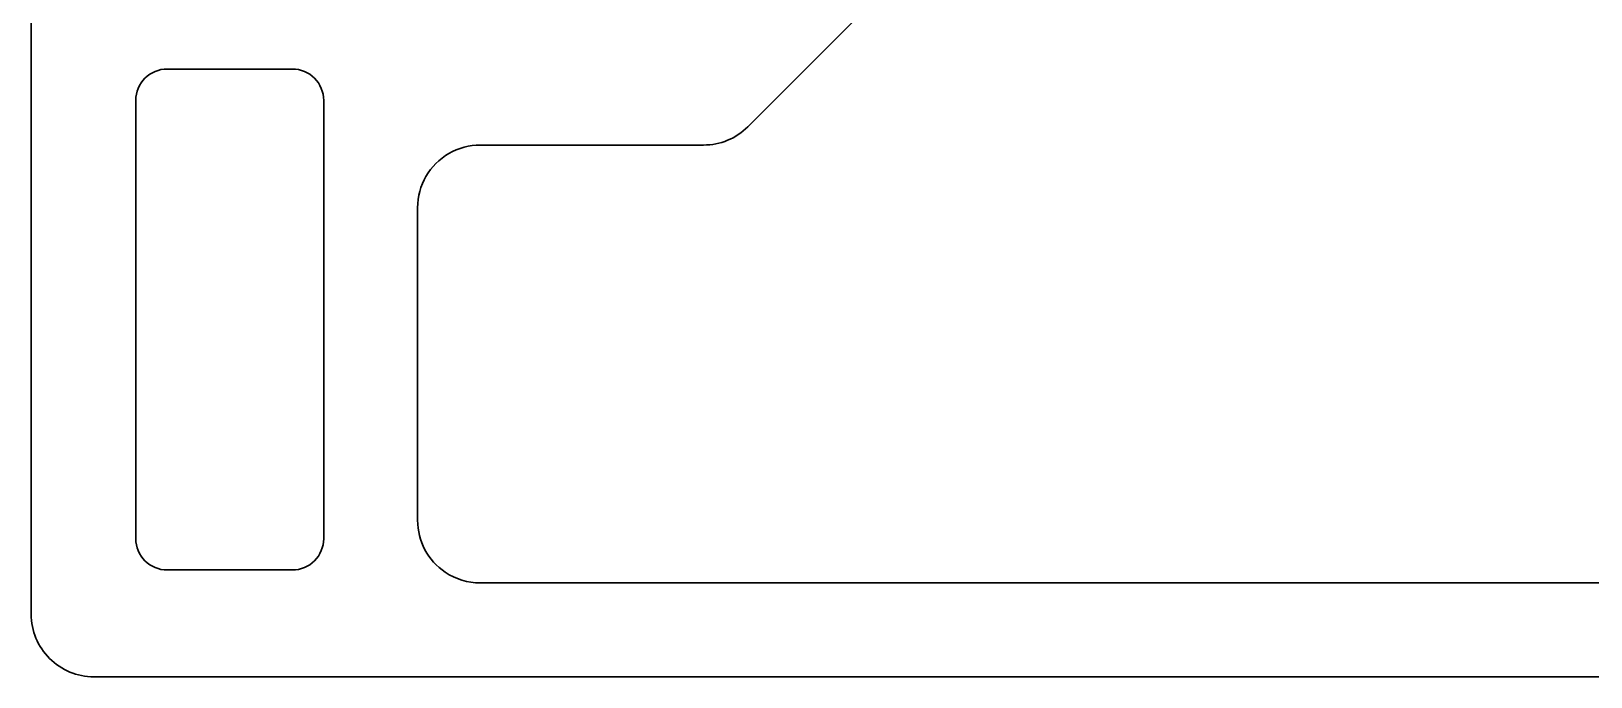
# Model space of a CAD drawing. Header units: millimetres. Extents: x 0 to 498, y 0 to 300.
# Drawn here: x 0 to 249, y 0 to 103.1 of the extents above; entities that cross this region are included whole.
import ezdxf

# ---------------------------------------------------------------- set-up
doc = ezdxf.new("R2010")
doc.units = ezdxf.units.MM
doc.layers.add('Nível Padrão', color=7, linetype='Continuous', lineweight=30)

msp = doc.modelspace()

# ---------------------------------------------------------------- linework, layer by layer
at = {"layer": 'Nível Padrão', "color": 18, "lineweight": 30, "true_color": 0x000000}
for points in [[(206.94, 180.35), (114.43, 87.85), (114.43, 87.85, -0.198912), (107.36, 84.92), (107.36, 84.92), (81.8, 84.92), (81.8, 84.92), (71.7, 84.92), (71.7, 84.92, 0.13166), (66.7, 83.58), (66.7, 83.58, 0.267941), (61.7, 74.92), (61.7, 74.92), (61.7, 25)], [(16.7, 22.06, 0.414214), (21.7, 17.06), (21.7, 17.06), (41.7, 17.06), (41.7, 17.06, 0.414214), (46.7, 22.06), (46.7, 22.06), (46.7, 92.06), (46.7, 92.06, 0.414214), (41.7, 97.06), (41.7, 97.06), (21.7, 97.06), (21.7, 97.06, 0.414214), (16.7, 92.06), (16.7, 92.06), (16.7, 22.06)], [(61.7, 25, 0.249662), (66.12, 16.7), (66.12, 16.7, 0.14913), (71.7, 15), (71.7, 15), (475, 15)]]:
    msp.add_lwpolyline(points, format="xyb", dxfattribs=at)
at = {"layer": 'Nível Padrão', "color": 18, "lineweight": 30, "true_color": 0x000000, "extrusion": (0, 0, -1)}
msp.add_lwpolyline([(0, 10), (0, 108.1)], dxfattribs=at)
msp.add_lwpolyline([(-488.4, 0), (-53.45, 0), (-53.45, 0), (-51.86, 0), (-51.86, 0), (-10, 0), (-10, 0, 0.414214), (0, 10)], format="xyb", dxfattribs=at)

doc.saveas('drawing.dxf')
